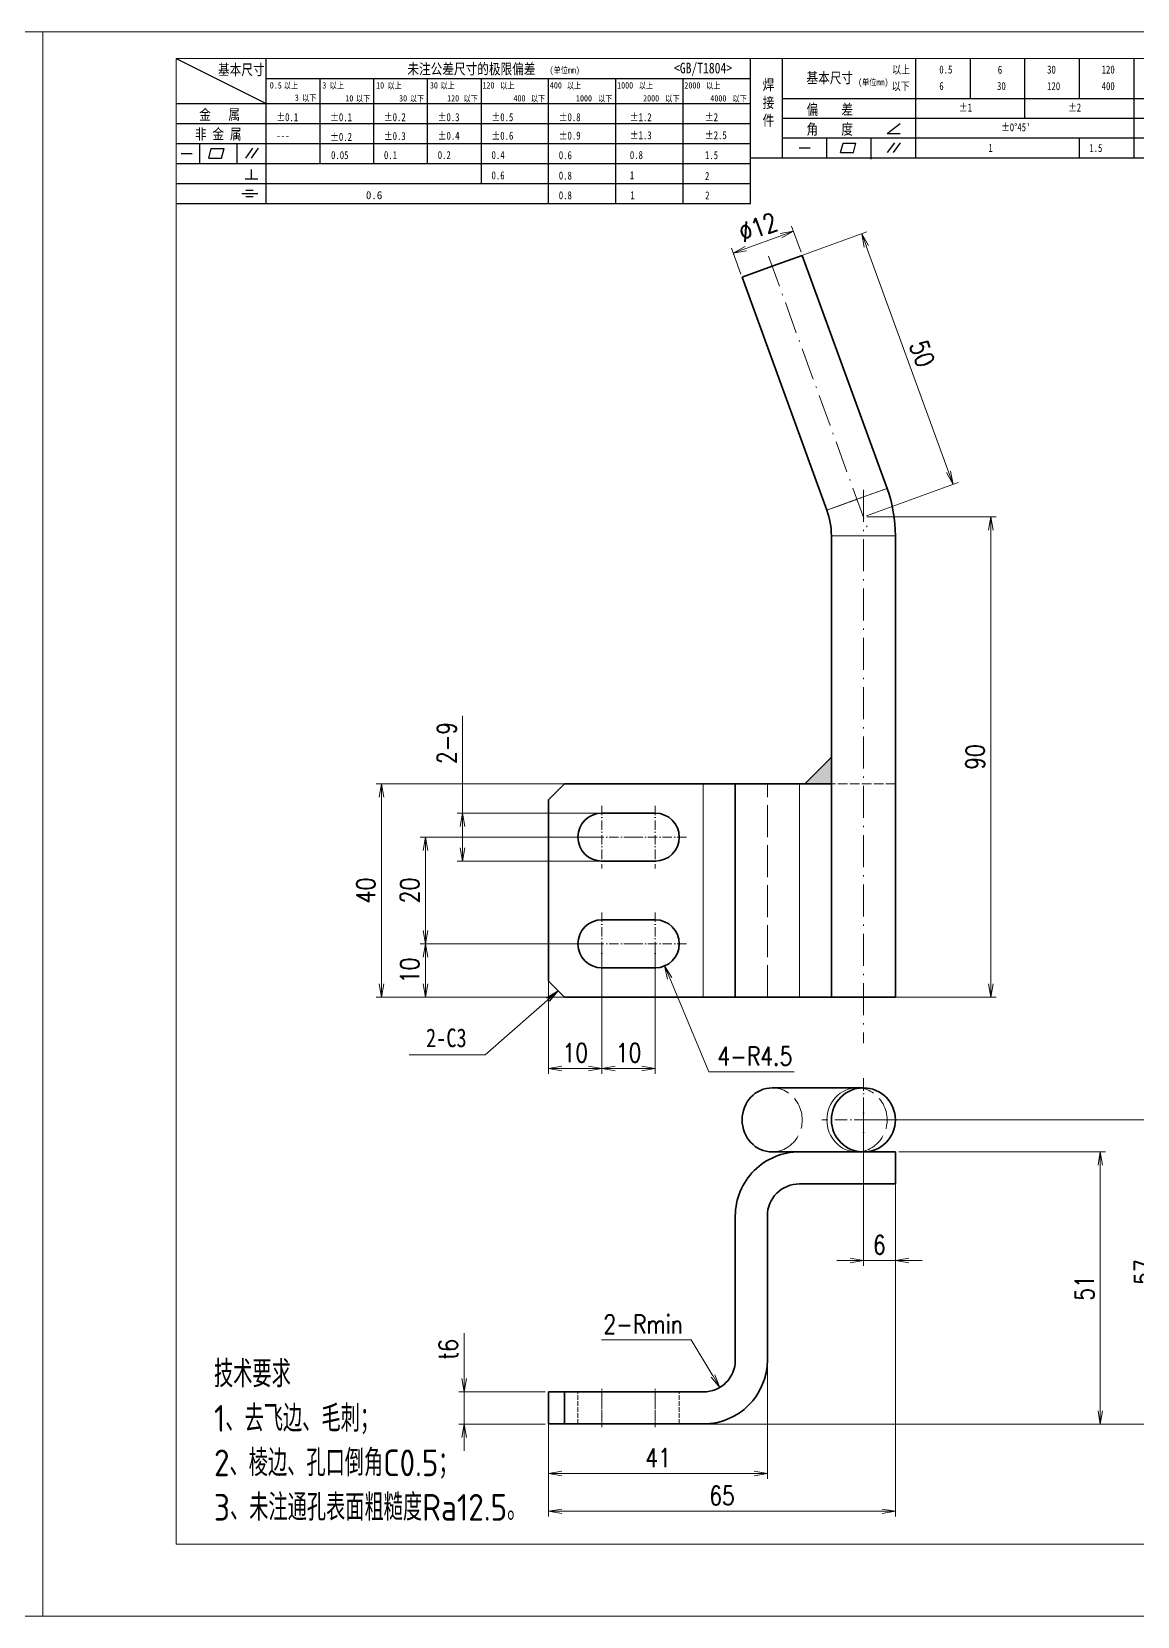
# Model space of a CAD drawing. Header units: millimetres. Extents: x -30157 to 38882, y -29543 to -7215.
# Drawn here: x -29319.2 to -29112, y -29542.5 to -29245.5 of the extents above; entities that cross this region are included whole.
import ezdxf
from ezdxf.enums import TextEntityAlignment as Align

# ---------------------------------------------------------------- set-up
doc = ezdxf.new("R2010")
doc.units = ezdxf.units.MM
doc.header["$LTSCALE"] = 0.5
doc.linetypes.add('DASHDOT', pattern=[18.5, 12, -3, 0.5, -3])
doc.linetypes.add('DASHED', pattern=[15, 12, -3])
for name, color, linetype, lineweight in [('图框', 7, 'Continuous', 18), ('标注线', 3, 'Continuous', 18), ('粗实线', 7, 'Continuous', 35)]:
    doc.layers.add(name, color=color, linetype=linetype, lineweight=lineweight)
doc.layers.add('图框文字', color=7, linetype='Continuous')
doc.layers.add('材质', color=7, linetype='Continuous')
doc.layers.add('打印-禁用', color=7, linetype='Continuous', lineweight=15, plot=False)
doc.styles.add('DIM', font='romans.shx', dxfattribs={"width": 0.8, "bigfont": 'bigfont.shx'})
doc.styles.add('国标', font='simfang.ttf', dxfattribs={"width": 0.8})
doc.styles.add('机械长仿宋', font='gbenor.shx', dxfattribs={"height": 1, "bigfont": 'gbcbig.shx'})
doc.dimstyles.new('DEH 1-1', dxfattribs={"dimtxt": 3.5, "dimasz": 2.5, "dimexe": 1, "dimexo": 0.625, "dimgap": 1.2, "dimtad": 1, "dimtoh": 1, "dimdsep": 46, "dimtxsty": 'DIM', "dimblk": 'OPEN', "dimcen": 0, "dimclrd": 8, "dimclre": 8, "dimclrt": 2, "dimazin": 2, "dimtfac": 0.5, "dimtmove": 0, "dimatfit": 3, "dimldrblk": 'OPEN', "dimfxl": 1, "dimtolj": 2, "dimlwd": 18, "dimlwe": 18, "dimarcsym": 0})
doc.dimstyles.new('DEH 1-1$0', dxfattribs={"dimtxt": 3.5, "dimasz": 2.5, "dimexe": 1, "dimexo": 0.625, "dimgap": 1.2, "dimtad": 1, "dimzin": 9, "dimdsep": 46, "dimtxsty": 'DIM', "dimblk": 'OPEN', "dimcen": 0, "dimclrd": 8, "dimclre": 8, "dimclrt": 2, "dimazin": 2, "dimtfac": 0.5, "dimtmove": 0, "dimatfit": 3, "dimldrblk": 'OPEN', "dimfxl": 1, "dimtolj": 2, "dimlwd": 18, "dimlwe": 18, "dimarcsym": 0})
doc.dimstyles.new('DEH 1-1$4', dxfattribs={"dimtxt": 3.5, "dimasz": 2.5, "dimexe": 1, "dimexo": 0.625, "dimgap": 1.2, "dimtad": 1, "dimtoh": 1, "dimdsep": 46, "dimtxsty": 'DIM', "dimblk": 'OPEN', "dimcen": 0, "dimclrd": 8, "dimclre": 8, "dimclrt": 2, "dimazin": 2, "dimtfac": 0.5, "dimtofl": 0, "dimtmove": 0, "dimatfit": 3, "dimldrblk": 'OPEN', "dimfxl": 1, "dimtolj": 2, "dimlwd": 18, "dimlwe": 18, "dimarcsym": 0})

# ---------------------------------------------------------------- blocks, each defined once
blk = doc.blocks.new('GZDEH零件A3图框V01版')
at = {"layer": '图框', "linetype": 'Continuous'}
for p, q in [((2882.49, -1554.46), (2882.49, -1832.96)), ((3272.49, -1554.46), (2882.49, -1554.46)), ((2882.49, -1832.96), (3272.49, -1832.96))]:
    blk.add_line(p, q, dxfattribs=at)
at = {"layer": '图框文字', "color": 9}
for p, q in [((2882.49, -1554.46), (2899.37, -1562.92)), ((2899.37, -1581.67), (2899.37, -1554.46)), ((2990.09, -1581.67), (2990.09, -1554.46)), ((2996.09, -1573.08), (2996.09, -1554.46)), ((3021.09, -1561.98), (3021.09, -1554.46)), ((3031.31, -1561.98), (3031.31, -1554.46)), ((3041.53, -1561.98), (3041.53, -1554.46)), ((3051.75, -1561.98), (3051.75, -1554.46)), ((3061.98, -1561.98), (3061.98, -1554.46)), ((2899.37, -1558.24), (2990.09, -1558.24)), ((2909.45, -1574.17), (2909.45, -1558.24)), ((2919.53, -1574.17), (2919.53, -1558.24)), ((2929.61, -1574.17), (2929.61, -1558.24)), ((2939.69, -1577.92), (2939.69, -1558.24)), ((2952.29, -1581.67), (2952.29, -1558.24)), ((2964.89, -1581.67), (2964.89, -1558.24)), ((2977.49, -1581.67), (2977.49, -1558.24)), ((2996.09, -1561.98), (3113.09, -1561.98)), ((3021.09, -1573.08), (3021.09, -1561.98)), ((3041.53, -1565.68), (3041.53, -1561.98)), ((3061.98, -1573.08), (3061.98, -1561.98)), ((2882.49, -1562.92), (2990.09, -1562.92)), ((2882.49, -1566.67), (2990.09, -1566.67)), ((2996.09, -1565.68), (3113.09, -1565.68)), ((3015.75, -1568.51), (3018.15, -1566.66)), ((2882.49, -1570.42), (2990.09, -1570.42)), ((2886.92, -1574.12), (2886.92, -1570.42)), ((2893.91, -1574.12), (2893.91, -1570.42)), ((2996.09, -1569.38), (3113.09, -1569.38)), ((3004.42, -1573.08), (3004.42, -1569.38)), ((3006.97, -1572.12), (3007.45, -1570.33)), ((3007.45, -1570.33), (3009.86, -1570.33)), ((3009.39, -1572.12), (3009.86, -1570.33)), ((3012.75, -1573.08), (3012.75, -1569.38)), ((3015.75, -1568.51), (3018.15, -1568.51)), ((3015.81, -1572.12), (3017.15, -1570.26)), ((3016.89, -1572.12), (3018.23, -1570.26)), ((3051.75, -1573.08), (3051.75, -1569.38)), ((2883.43, -1572.27), (2885.49, -1572.27)), ((2888.59, -1573.16), (2889.07, -1571.37)), ((2888.59, -1573.16), (2891, -1573.16)), ((2889.07, -1571.37), (2891.48, -1571.37)), ((2891, -1573.16), (2891.48, -1571.37)), ((2895.52, -1573.16), (2896.85, -1571.3)), ((2896.6, -1573.16), (2897.94, -1571.3)), ((2990.09, -1573.08), (3113.09, -1573.08)), ((2999.26, -1571.23), (3001.32, -1571.23)), ((3006.97, -1572.12), (3009.39, -1572.12)), ((3012.75, -1573.33), (3012.75, -1573.08)), ((2882.49, -1574.17), (2990.09, -1574.17)), ((2895.42, -1577.05), (2897.81, -1577.05)), ((2896.58, -1577.05), (2896.58, -1575.28)), ((2882.49, -1577.92), (2990.09, -1577.92)), ((2894.79, -1579.77), (2897.77, -1579.77)), ((2895.57, -1579.17), (2896.92, -1579.17)), ((2882.49, -1581.67), (2990.09, -1581.67)), ((2895.57, -1580.37), (2896.93, -1580.37))]:
    blk.add_line(p, q, dxfattribs=at)
at = {"layer": '打印-禁用', "linetype": 'Continuous'}
for p, q in [((2857.49, -1549.46), (2857.49, -1846.46)), ((3277.49, -1549.46), (2857.49, -1549.46)), ((3277.49, -1846.46), (3277.49, -1549.46)), ((2857.49, -1846.46), (3277.49, -1846.46))]:
    blk.add_line(p, q, dxfattribs=at)
at = {"layer": '图框文字', "color": 9, "style": '国标', "width": 0.8}
for s, height, p in [('基本尺寸', 2, (2890.33, -1557.58)), ('未注公差尺寸的极限偏差', 2, (2925.81, -1557.44)), ('<GB/T1804>', 2, (2975.78, -1557.27)), ('以上', 1.5, (3016.64, -1557.33)), ('0.5', 1.5, (3025.49, -1557.3)), ('6', 1.5, (3036.45, -1557.34)), ('30', 1.5, (3045.69, -1557.31)), ('120', 1.5, (3055.91, -1557.31)), ('30', 1.2, (2930.04, -1560.11)), ('基本尺寸', 2, (3000.6, -1559.1)), ('以下', 1.5, (3016.58, -1560.43)), ('6', 1.5, (3025.49, -1560.38)), ('30', 1.5, (3036.31, -1560.39)), ('120', 1.5, (3045.69, -1560.41)), ('400', 1.5, (3055.91, -1560.41)), ('金   属', 2, (2886.82, -1565.98)), ('±0.1', 1.5, (2901.27, -1566.23)), ('±0.1', 1.5, (2911.35, -1566.23)), ('±0.2', 1.5, (2921.43, -1566.23)), ('±0.3', 1.5, (2931.51, -1566.23)), ('±0.5', 1.5, (2941.59, -1566.23)), ('±0.8', 1.5, (2954.19, -1566.23)), ('±1.2', 1.5, (2967.51, -1566.23)), ('±2', 1.5, (2981.58, -1566.23)), ('偏    差', 2, (3000.6, -1565.04)), ('±1', 1.5, (3029.16, -1564.42)), ('±2', 1.5, (3049.61, -1564.42)), ('非 金 属', 2, (2886.02, -1569.65)), ('±0.3', 1.5, (2921.43, -1569.77)), ('±0.4', 1.5, (2931.51, -1569.71)), ('±0.6', 1.5, (2941.59, -1569.71)), ('±0.9', 1.5, (2954.19, -1569.68)), ('±1.3', 1.5, (2967.51, -1569.62)), ('±2.5', 1.5, (2981.58, -1569.61)), ('角    度', 2, (3000.6, -1568.74)), ("±0%%D45'", 1.5, (3037.06, -1568.12)), ('---', 1.5, (2901.27, -1569.65)), ('±0.2', 1.5, (2911.35, -1569.92)), ('1', 1.5, (3034.69, -1571.98)), ('1.5', 1.5, (3053.59, -1572.01)), ('0.1', 1.5, (2921.43, -1573.34)), ('0.2', 1.5, (2931.51, -1573.33)), ('0.4', 1.5, (2941.59, -1573.33)), ('0.6', 1.5, (2954.19, -1573.35)), ('0.8', 1.5, (2967.51, -1573.33)), ('1.5', 1.5, (2981.58, -1573.34)), ('0.6', 1.5, (2941.59, -1577.14)), ('0.8', 1.5, (2954.19, -1577.17)), ('1', 1.5, (2967.51, -1577.12)), ('2', 1.5, (2981.58, -1577.26)), ('0.8', 1.5, (2954.19, -1580.87)), ('1', 1.5, (2967.59, -1580.86)), ('2', 1.5, (2981.62, -1580.89))]:
    blk.add_text(s, height=height, dxfattribs=at).set_placement(p)
at = {"layer": '图框文字', "color": 9, "lineweight": 15, "style": '国标', "width": 0.8}
for s, p in [('(单位mm)', (2952.44, -1557.27)), ('0.5', (2900.03, -1560.11)), ('以上', (2902.64, -1560.16)), ('3', (2909.88, -1560.11)), ('以上', (2911.25, -1560.16)), ('10', (2919.96, -1560.11)), ('以上', (2922.09, -1560.16)), ('以上', (2932.02, -1560.16)), ('120', (2939.88, -1560.11)), ('以上', (2943.21, -1560.16)), ('400', (2952.52, -1560.11)), ('以上', (2955.68, -1560.16)), ('1000', (2965.12, -1560.11)), ('以上', (2969.16, -1560.16)), ('2000', (2977.72, -1560.11)), ('以上', (2981.8, -1560.16)), ('(单位mm)', (3010.27, -1559.51)), ('3', (2904.73, -1562.41)), ('以下', (2906.1, -1562.46)), ('10', (2914.19, -1562.54)), ('以下', (2916.18, -1562.59)), ('30', (2924.27, -1562.54)), ('以下', (2926.26, -1562.59)), ('120', (2933.26, -1562.54)), ('以下', (2936.34, -1562.59)), ('400', (2945.7, -1562.54)), ('以下', (2948.94, -1562.59)), ('1000', (2957.41, -1562.54)), ('以下', (2961.54, -1562.59)), ('2000', (2969.99, -1562.54)), ('以下', (2974.14, -1562.59)), ('4000', (2982.59, -1562.54)), ('以下', (2986.74, -1562.59))]:
    blk.add_text(s, height=1.2, dxfattribs=at).set_placement(p)
at = {"layer": '图框文字', "color": 9, "lineweight": 13, "style": '国标'}
blk.add_text('0.6', height=1.5, dxfattribs=at).set_placement((2918.05, -1580.85))
at = {"layer": '图框文字', "color": 9, "insert": (2992.39, -1558.41), "char_height": 2, "width": 3.1877, "attachment_point": 1, "style": '国标'}
blk.add_mtext('焊\\P接\\P件', dxfattribs=at)
at = {"layer": '图框文字', "color": 9, "insert": (2911.51, -1573.37), "char_height": 1.5, "attachment_point": 7, "style": '国标'}
blk.add_mtext_dynamic_manual_height_columns('0.05', width=5.1982, gutter_width=12.5, heights=[0], dxfattribs=at)
blk = doc.blocks.new('DEH A3')
at = {"layer": '图框'}
blk.add_blockref('GZDEH零件A3图框V01版', (-2857.49, 1846.46), dxfattribs=at)
blk = doc.blocks.new('_Open')
at = {"color": 0, "linetype": 'ByBlock', "lineweight": -2}
for p, q in [((-1, 0.17), (0, 0)), ((-1, -0.17), (0, 0)), ((0, 0), (-1, 0))]:
    blk.add_line(p, q, dxfattribs=at)
blk = doc.blocks.new('*D3217')
at = {"layer": 'Defpoints', "color": 0}
for p in [(-29253.6, -29386.48), (-29216.41, -29386.48), (-29216.41, -29426.48)]:
    blk.add_point(p, dxfattribs=at)
at = {"layer": '标注线', "color": 8, "lineweight": 18}
for p, q in [((-29217.03, -29386.48), (-29254.6, -29386.48)), ((-29253.6, -29423.98), (-29253.6, -29388.98)), ((-29217.03, -29426.48), (-29254.6, -29426.48))]:
    blk.add_line(p, q, dxfattribs=at)
at = {"layer": '标注线', "color": 8, "lineweight": 18, "xscale": 2.5, "yscale": 2.5, "zscale": 2.5}
for p, rotation in [((-29253.6, -29386.48), 90), ((-29253.6, -29426.48), 270)]:
    blk.add_blockref('_Open', p, dxfattribs=dict(at, rotation=rotation))
at = {"layer": '标注线', "color": 2, "insert": (-29256.55, -29406.48), "char_height": 3.5, "attachment_point": 5, "rotation": 90, "style": 'DIM'}
blk.add_mtext('\\A2;40', dxfattribs=at)
blk = doc.blocks.new('*D3218')
at = {"layer": 'Defpoints', "color": 0}
for p in [(-29212.31, -29416.48), (-29245.37, -29426.48), (-29214.96, -29426.48)]:
    blk.add_point(p, dxfattribs=at)
at = {"layer": '标注线', "color": 8, "lineweight": 18}
for p, q in [((-29212.94, -29416.48), (-29246.37, -29416.48)), ((-29245.37, -29418.98), (-29245.37, -29423.98)), ((-29215.59, -29426.48), (-29246.37, -29426.48))]:
    blk.add_line(p, q, dxfattribs=at)
at = {"layer": '标注线', "color": 8, "lineweight": 18, "xscale": 2.5, "yscale": 2.5, "zscale": 2.5}
for p, rotation in [((-29245.37, -29416.48), 90), ((-29245.37, -29426.48), 270)]:
    blk.add_blockref('_Open', p, dxfattribs=dict(at, rotation=rotation))
at = {"layer": '标注线', "color": 2, "insert": (-29248.32, -29421.48), "char_height": 3.5, "attachment_point": 5, "rotation": 90, "style": 'DIM'}
blk.add_mtext('\\A2;10', dxfattribs=at)
blk = doc.blocks.new('*D3219')
at = {"layer": 'Defpoints', "color": 0}
for p in [(-29245.37, -29396.48), (-29212.31, -29396.48), (-29212.31, -29416.48)]:
    blk.add_point(p, dxfattribs=at)
at = {"layer": '标注线', "color": 8, "lineweight": 18}
for p, q in [((-29212.94, -29396.48), (-29246.37, -29396.48)), ((-29245.37, -29413.98), (-29245.37, -29398.98)), ((-29212.94, -29416.48), (-29246.37, -29416.48))]:
    blk.add_line(p, q, dxfattribs=at)
at = {"layer": '标注线', "color": 8, "lineweight": 18, "xscale": 2.5, "yscale": 2.5, "zscale": 2.5}
for p, rotation in [((-29245.37, -29396.48), 90), ((-29245.37, -29416.48), 270)]:
    blk.add_blockref('_Open', p, dxfattribs=dict(at, rotation=rotation))
at = {"layer": '标注线', "color": 2, "insert": (-29248.32, -29406.48), "char_height": 3.5, "attachment_point": 5, "rotation": 90, "style": 'DIM'}
blk.add_mtext('\\A2;20', dxfattribs=at)
blk = doc.blocks.new('*D3220')
at = {"layer": 'Defpoints', "color": 0}
for p in [(-29238.45, -29391.98), (-29207.31, -29391.98), (-29207.31, -29400.98)]:
    blk.add_point(p, dxfattribs=at)
at = {"layer": '标注线', "color": 8, "lineweight": 18}
for p, q in [((-29238.45, -29391.98), (-29238.45, -29373.72)), ((-29207.94, -29391.98), (-29239.45, -29391.98)), ((-29238.45, -29398.48), (-29238.45, -29394.48)), ((-29207.94, -29400.98), (-29239.45, -29400.98))]:
    blk.add_line(p, q, dxfattribs=at)
at = {"layer": '标注线', "color": 8, "lineweight": 18, "xscale": 2.5, "yscale": 2.5, "zscale": 2.5}
for p, rotation in [((-29238.45, -29391.98), 90), ((-29238.45, -29400.98), 270)]:
    blk.add_blockref('_Open', p, dxfattribs=dict(at, rotation=rotation))
at = {"layer": '标注线', "color": 2, "insert": (-29241.4, -29378.85), "char_height": 3.5, "attachment_point": 5, "rotation": 90, "style": 'DIM'}
blk.add_mtext('\\A2;{\\Fromans,bigfont|c134;2-}9', dxfattribs=at)
blk = doc.blocks.new('*D3221')
at = {"layer": 'Defpoints', "color": 0}
for p in [(-29212.31, -29416.48), (-29222.31, -29420.14), (-29222.31, -29439.85)]:
    blk.add_point(p, dxfattribs=at)
at = {"layer": '标注线', "color": 8, "lineweight": 18}
for p, q in [((-29212.31, -29417.11), (-29212.31, -29440.85)), ((-29222.31, -29420.76), (-29222.31, -29440.85)), ((-29214.81, -29439.85), (-29219.81, -29439.85))]:
    blk.add_line(p, q, dxfattribs=at)
at = {"layer": '标注线', "color": 8, "lineweight": 18, "xscale": 2.5, "yscale": 2.5, "zscale": 2.5, "rotation": 180}
blk.add_blockref('_Open', (-29222.31, -29439.85), dxfattribs=at)
at = {"layer": '标注线', "color": 8, "lineweight": 18, "xscale": 2.5, "yscale": 2.5, "zscale": 2.5}
blk.add_blockref('_Open', (-29212.31, -29439.85), dxfattribs=at)
at = {"layer": '标注线', "color": 2, "insert": (-29217.31, -29436.9), "char_height": 3.5, "attachment_point": 5, "style": 'DIM'}
blk.add_mtext('\\A2;10', dxfattribs=at)
blk = doc.blocks.new('*D3222')
at = {"layer": 'Defpoints', "color": 0}
for p in [(-29212.31, -29416.48), (-29202.31, -29416.48), (-29202.31, -29439.85)]:
    blk.add_point(p, dxfattribs=at)
at = {"layer": '标注线', "color": 8, "lineweight": 18}
for p, q in [((-29212.31, -29417.11), (-29212.31, -29440.85)), ((-29202.31, -29417.11), (-29202.31, -29440.85)), ((-29209.81, -29439.85), (-29204.81, -29439.85))]:
    blk.add_line(p, q, dxfattribs=at)
at = {"layer": '标注线', "color": 8, "lineweight": 18, "xscale": 2.5, "yscale": 2.5, "zscale": 2.5, "rotation": 180}
blk.add_blockref('_Open', (-29212.31, -29439.85), dxfattribs=at)
at = {"layer": '标注线', "color": 8, "lineweight": 18, "xscale": 2.5, "yscale": 2.5, "zscale": 2.5}
blk.add_blockref('_Open', (-29202.31, -29439.85), dxfattribs=at)
at = {"layer": '标注线', "color": 2, "insert": (-29207.31, -29436.9), "char_height": 3.5, "attachment_point": 5, "style": 'DIM'}
blk.add_mtext('\\A2;10', dxfattribs=at)
blk = doc.blocks.new('*D3223')
at = {"layer": 'Defpoints', "color": 0}
for p in [(-29202.31, -29416.48), (-29200.57, -29420.63)]:
    blk.add_point(p, dxfattribs=at)
at = {"layer": '标注线', "color": 8, "lineweight": 18}
for p, q in [((-29192.26, -29440.46), (-29199.61, -29422.94)), ((-29176.26, -29440.46), (-29192.26, -29440.46))]:
    blk.add_line(p, q, dxfattribs=at)
at = {"layer": '标注线', "color": 8, "lineweight": 18, "xscale": 2.5, "yscale": 2.5, "zscale": 2.5, "rotation": 112.7439040141956}
blk.add_blockref('_Open', (-29200.57, -29420.63), dxfattribs=at)
at = {"layer": '标注线', "color": 2, "insert": (-29183.66, -29437.51), "char_height": 3.5, "attachment_point": 5, "style": 'DIM'}
blk.add_mtext('\\A2;{\\Fromans,bigfont|c134;4-}R4.5', dxfattribs=at)
blk = doc.blocks.new('WELDING_5')
at = {"layer": '粗实线'}
blk.add_hatch(color=256, dxfattribs=at).paths.add_polyline_path([(0, 5), (0, 0), (5, 0)])
for q in [(0, 5), (5, 0)]:
    blk.add_line((0, 0), q, dxfattribs=at)
blk.add_lwpolyline([(0, 5), (5, 0)], dxfattribs=at)
blk = doc.blocks.new('*D3224')
at = {"layer": 'Defpoints', "color": 0}
for p in [(-29163.31, -29336.48), (-29160.31, -29426.48), (-29139.43, -29426.48)]:
    blk.add_point(p, dxfattribs=at)
at = {"layer": '标注线', "color": 8, "lineweight": 18}
for p, q in [((-29162.69, -29336.48), (-29138.43, -29336.48)), ((-29139.43, -29338.98), (-29139.43, -29423.98)), ((-29159.69, -29426.48), (-29138.43, -29426.48))]:
    blk.add_line(p, q, dxfattribs=at)
at = {"layer": '标注线', "color": 8, "lineweight": 18, "xscale": 2.5, "yscale": 2.5, "zscale": 2.5}
for p, rotation in [((-29139.43, -29336.48), 90), ((-29139.43, -29426.48), 270)]:
    blk.add_blockref('_Open', p, dxfattribs=dict(at, rotation=rotation))
at = {"layer": '标注线', "color": 2, "insert": (-29142.38, -29381.48), "char_height": 3.5, "attachment_point": 5, "rotation": 90, "style": 'DIM'}
blk.add_mtext('\\A2;90', dxfattribs=at)
blk = doc.blocks.new('*D3225')
at = {"layer": 'Defpoints', "color": 0}
for p in [(-29180.41, -29289.5), (-29146.52, -29330.37), (-29163.31, -29336.48)]:
    blk.add_point(p, dxfattribs=at)
at = {"layer": '标注线', "color": 8, "lineweight": 18}
for p, q in [((-29179.83, -29289.29), (-29162.68, -29283.04)), ((-29162.77, -29285.74), (-29147.37, -29328.02)), ((-29162.73, -29336.27), (-29145.58, -29330.03))]:
    blk.add_line(p, q, dxfattribs=at)
at = {"layer": '标注线', "color": 8, "lineweight": 18, "xscale": 2.5, "yscale": 2.5, "zscale": 2.5}
for p, rotation in [((-29163.62, -29283.39), 110.0000150079835), ((-29146.52, -29330.37), 290.0000150079835)]:
    blk.add_blockref('_Open', p, dxfattribs=dict(at, rotation=rotation))
at = {"layer": '标注线', "color": 2, "insert": (-29152.3, -29305.87), "char_height": 3.5, "attachment_point": 5, "rotation": 290, "style": 'DIM'}
blk.add_mtext('\\A2;50', dxfattribs=at)
blk = doc.blocks.new('*D3226')
at = {"layer": 'Defpoints', "color": 0}
for p in [(-29176.42, -29282.92), (-29174.78, -29287.45), (-29186.05, -29291.55)]:
    blk.add_point(p, dxfattribs=at)
at = {"layer": '标注线', "color": 8, "lineweight": 18}
for p, q in [((-29185.35, -29286.17), (-29178.77, -29283.78)), ((-29174.99, -29286.86), (-29176.76, -29281.98)), ((-29186.27, -29290.96), (-29188.04, -29286.09))]:
    blk.add_line(p, q, dxfattribs=at)
at = {"layer": '标注线', "color": 8, "lineweight": 18, "xscale": 2.5, "yscale": 2.5, "zscale": 2.5}
for p, rotation in [((-29176.42, -29282.92), 20.00013671017041), ((-29187.7, -29287.03), 200.0001367101704)]:
    blk.add_blockref('_Open', p, dxfattribs=dict(at, rotation=rotation))
at = {"layer": '标注线', "color": 2, "insert": (-29183.07, -29282.2), "char_height": 3.5, "attachment_point": 5, "rotation": 20.0001, "style": 'DIM'}
blk.add_mtext('\\A2;%%c12', dxfattribs=at)
blk = doc.blocks.new('*D3227')
at = {"layer": 'Defpoints', "color": 0}
for p in [(-29238.14, -29500.48), (-29222.31, -29500.48), (-29222.31, -29506.48)]:
    blk.add_point(p, dxfattribs=at)
at = {"layer": '标注线', "color": 8, "lineweight": 18}
for p, q in [((-29238.14, -29497.98), (-29238.14, -29489.48)), ((-29222.94, -29500.48), (-29239.14, -29500.48)), ((-29238.14, -29506.48), (-29238.14, -29500.48)), ((-29222.94, -29506.48), (-29239.14, -29506.48)), ((-29238.14, -29508.98), (-29238.14, -29511.48))]:
    blk.add_line(p, q, dxfattribs=at)
at = {"layer": '标注线', "color": 8, "lineweight": 18, "xscale": 2.5, "yscale": 2.5, "zscale": 2.5}
for p, rotation in [((-29238.14, -29500.48), 270), ((-29238.14, -29506.48), 90)]:
    blk.add_blockref('_Open', p, dxfattribs=dict(at, rotation=rotation))
at = {"layer": '标注线', "color": 2, "insert": (-29241.09, -29492.48), "char_height": 3.5, "attachment_point": 5, "rotation": 90, "style": 'DIM'}
blk.add_mtext('\\A2;{\\Fromans,bigfont|c134;t}6', dxfattribs=at)
blk = doc.blocks.new('*D3228')
at = {"layer": 'Defpoints', "color": 0}
for p in [(-29181.31, -29486.57), (-29222.31, -29506.48), (-29181.31, -29515.76)]:
    blk.add_point(p, dxfattribs=at)
at = {"layer": '标注线', "color": 8, "lineweight": 18}
for p, q in [((-29181.31, -29487.2), (-29181.31, -29516.76)), ((-29222.31, -29507.1), (-29222.31, -29516.76)), ((-29219.81, -29515.76), (-29183.81, -29515.76))]:
    blk.add_line(p, q, dxfattribs=at)
at = {"layer": '标注线', "color": 8, "lineweight": 18, "xscale": 2.5, "yscale": 2.5, "zscale": 2.5, "rotation": 180}
blk.add_blockref('_Open', (-29222.31, -29515.76), dxfattribs=at)
at = {"layer": '标注线', "color": 8, "lineweight": 18, "xscale": 2.5, "yscale": 2.5, "zscale": 2.5}
blk.add_blockref('_Open', (-29181.31, -29515.76), dxfattribs=at)
at = {"layer": '标注线', "color": 2, "insert": (-29201.81, -29512.81), "char_height": 3.5, "attachment_point": 5, "style": 'DIM'}
blk.add_mtext('\\A2;41', dxfattribs=at)
blk = doc.blocks.new('*D3229')
at = {"layer": 'Defpoints', "color": 0}
for p in [(-29157.31, -29461.48), (-29222.31, -29503.48), (-29157.31, -29522.84)]:
    blk.add_point(p, dxfattribs=at)
at = {"layer": '标注线', "color": 8, "lineweight": 18}
for p, q in [((-29157.31, -29462.1), (-29157.31, -29523.84)), ((-29222.31, -29504.1), (-29222.31, -29523.84)), ((-29219.81, -29522.84), (-29159.81, -29522.84))]:
    blk.add_line(p, q, dxfattribs=at)
at = {"layer": '标注线', "color": 8, "lineweight": 18, "xscale": 2.5, "yscale": 2.5, "zscale": 2.5, "rotation": 180}
blk.add_blockref('_Open', (-29222.31, -29522.84), dxfattribs=at)
at = {"layer": '标注线', "color": 8, "lineweight": 18, "xscale": 2.5, "yscale": 2.5, "zscale": 2.5}
blk.add_blockref('_Open', (-29157.31, -29522.84), dxfattribs=at)
at = {"layer": '标注线', "color": 2, "insert": (-29189.81, -29519.89), "char_height": 3.5, "attachment_point": 5, "style": 'DIM'}
blk.add_mtext('\\A2;65', dxfattribs=at)
blk = doc.blocks.new('*D3230')
at = {"layer": 'Defpoints', "color": 0}
for p in [(-29157.31, -29455.48), (-29118.92, -29455.48), (-29212.31, -29506.48)]:
    blk.add_point(p, dxfattribs=at)
at = {"layer": '标注线', "color": 8, "lineweight": 18}
for p, q in [((-29156.69, -29455.48), (-29117.92, -29455.48)), ((-29118.92, -29503.98), (-29118.92, -29457.98)), ((-29211.69, -29506.48), (-29117.92, -29506.48))]:
    blk.add_line(p, q, dxfattribs=at)
at = {"layer": '标注线', "color": 8, "lineweight": 18, "xscale": 2.5, "yscale": 2.5, "zscale": 2.5}
for p, rotation in [((-29118.92, -29455.48), 90), ((-29118.92, -29506.48), 270)]:
    blk.add_blockref('_Open', p, dxfattribs=dict(at, rotation=rotation))
at = {"layer": '标注线', "color": 2, "insert": (-29121.87, -29480.98), "char_height": 3.5, "attachment_point": 5, "rotation": 90, "style": 'DIM'}
blk.add_mtext('\\A2;51', dxfattribs=at)
blk = doc.blocks.new('*D3231')
at = {"layer": 'Defpoints', "color": 0}
for p in [(-29193.31, -29494.48), (-29190.2, -29499.61)]:
    blk.add_point(p, dxfattribs=at)
at = {"layer": '标注线', "color": 8, "lineweight": 18}
for p, q in [((-29212.39, -29490.73), (-29195.59, -29490.73)), ((-29195.59, -29490.73), (-29191.5, -29497.47))]:
    blk.add_line(p, q, dxfattribs=at)
at = {"layer": '标注线', "color": 8, "lineweight": 18, "xscale": 2.5, "yscale": 2.5, "zscale": 2.5, "rotation": 301.2402721879931}
blk.add_blockref('_Open', (-29190.2, -29499.61), dxfattribs=at)
at = {"layer": '标注线', "color": 2, "insert": (-29204.59, -29487.78), "char_height": 3.5, "attachment_point": 5, "style": 'DIM'}
blk.add_mtext('\\A2;{\\Fromans,bigfont|c134;2-Rmin}', dxfattribs=at)
blk = doc.blocks.new('*D3232')
at = {"layer": 'Defpoints', "color": 0}
for p in [(-29163.31, -29449.48), (-29206.31, -29506.48), (-29107.83, -29506.48)]:
    blk.add_point(p, dxfattribs=at)
at = {"layer": '标注线', "color": 8, "lineweight": 18}
for p, q in [((-29162.69, -29449.48), (-29106.83, -29449.48)), ((-29107.83, -29451.98), (-29107.83, -29503.98)), ((-29205.69, -29506.48), (-29106.83, -29506.48))]:
    blk.add_line(p, q, dxfattribs=at)
at = {"layer": '标注线', "color": 8, "lineweight": 18, "xscale": 2.5, "yscale": 2.5, "zscale": 2.5}
for p, rotation in [((-29107.83, -29449.48), 90), ((-29107.83, -29506.48), 270)]:
    blk.add_blockref('_Open', p, dxfattribs=dict(at, rotation=rotation))
at = {"layer": '标注线', "color": 2, "insert": (-29110.78, -29477.98), "char_height": 3.5, "attachment_point": 5, "rotation": 90, "style": 'DIM'}
blk.add_mtext('\\A2;57', dxfattribs=at)
blk = doc.blocks.new('*D3233')
at = {"layer": 'Defpoints', "color": 0}
for p in [(-29163.31, -29445.64), (-29157.31, -29458.48), (-29157.31, -29475.85)]:
    blk.add_point(p, dxfattribs=at)
at = {"layer": '标注线', "color": 8, "lineweight": 18}
for p, q in [((-29163.31, -29446.26), (-29163.31, -29476.85)), ((-29157.31, -29459.1), (-29157.31, -29476.85)), ((-29165.81, -29475.85), (-29168.31, -29475.85)), ((-29163.31, -29475.85), (-29157.31, -29475.85)), ((-29154.81, -29475.85), (-29152.31, -29475.85))]:
    blk.add_line(p, q, dxfattribs=at)
at = {"layer": '标注线', "color": 8, "lineweight": 18, "xscale": 2.5, "yscale": 2.5, "zscale": 2.5}
blk.add_blockref('_Open', (-29163.31, -29475.85), dxfattribs=at)
at = {"layer": '标注线', "color": 8, "lineweight": 18, "xscale": 2.5, "yscale": 2.5, "zscale": 2.5, "rotation": 180}
blk.add_blockref('_Open', (-29157.31, -29475.85), dxfattribs=at)
at = {"layer": '标注线', "color": 2, "insert": (-29160.31, -29472.9), "char_height": 3.5, "attachment_point": 5, "style": 'DIM'}
blk.add_mtext('\\A2;6', dxfattribs=at)

msp = doc.modelspace()

# ---------------------------------------------------------------- linework, layer by layer
at = {"color": 7, "lineweight": 35, "ltscale": 0.150001}
msp.add_line((-29186.052, -29291.551), (-29180.414, -29289.499), dxfattribs=at)
at = {"color": 2, "linetype": 'DASHDOT', "lineweight": 13}
for p, q in [((-29181.103, -29287.605), (-29162.138, -29339.711)), ((-29163.313, -29331.363), (-29163.313, -29435.131))]:
    msp.add_line(p, q, dxfattribs=at)
at = {"color": 7, "lineweight": 35, "ltscale": 0.149998}
msp.add_line((-29180.414, -29289.499), (-29174.776, -29287.447), dxfattribs=at)
at = {"color": 7, "lineweight": 35}
for p, q in [((-29174.776, -29287.447), (-29158.881, -29331.118)), ((-29186.052, -29291.551), (-29170.157, -29335.222)), ((-29169.313, -29340.01), (-29169.313, -29426.484)), ((-29157.313, -29340.01), (-29157.313, -29426.484)), ((-29193.313, -29386.484), (-29219.313, -29386.484)), ((-29187.313, -29426.484), (-29187.313, -29386.484)), ((-29157.313, -29426.484), (-29157.313, -29386.484)), ((-29222.313, -29423.484), (-29222.313, -29389.484)), ((-29193.313, -29426.484), (-29219.313, -29426.484)), ((-29187.313, -29467.478), (-29187.313, -29494.478)), ((-29181.313, -29467.478), (-29181.313, -29494.478)), ((-29193.313, -29500.478), (-29219.313, -29500.478)), ((-29193.313, -29506.478), (-29219.313, -29506.478))]:
    msp.add_line(p, q, dxfattribs=at)
at = {"color": 1, "linetype": 'DASHED', "lineweight": 13, "ltscale": 0.15}
for p, q in [((-29164.519, -29333.17), (-29158.881, -29331.118)), ((-29169.313, -29340.01), (-29163.313, -29340.01)), ((-29163.313, -29340.01), (-29157.313, -29340.01)), ((-29219.313, -29500.478), (-29219.313, -29506.478)), ((-29216.813, -29506.478), (-29216.813, -29500.478)), ((-29216.813, -29506.478), (-29216.813, -29500.478)), ((-29212.313, -29500.478), (-29212.313, -29506.478)), ((-29212.313, -29500.478), (-29212.313, -29506.478)), ((-29212.313, -29500.478), (-29212.313, -29506.478)), ((-29212.313, -29500.478), (-29212.313, -29506.478)), ((-29202.313, -29500.478), (-29202.313, -29506.478)), ((-29202.313, -29500.478), (-29202.313, -29506.478)), ((-29202.313, -29500.478), (-29202.313, -29506.478)), ((-29202.313, -29500.478), (-29202.313, -29506.478)), ((-29197.813, -29506.478), (-29197.813, -29500.478)), ((-29197.813, -29506.478), (-29197.813, -29500.478))]:
    msp.add_line(p, q, dxfattribs=at)
at = {"color": 7, "lineweight": 13, "ltscale": 0.15}
for p, q in [((-29164.519, -29333.17), (-29158.881, -29331.118)), ((-29169.313, -29340.01), (-29163.313, -29340.01)), ((-29163.313, -29340.01), (-29157.313, -29340.01))]:
    msp.add_line(p, q, dxfattribs=at)
at = {"color": 7, "lineweight": 13, "ltscale": 0.150001}
msp.add_line((-29170.157, -29335.222), (-29164.519, -29333.17), dxfattribs=at)
at = {"color": 1, "linetype": 'DASHED', "lineweight": 13, "ltscale": 0.150001}
msp.add_line((-29170.157, -29335.222), (-29164.519, -29333.17), dxfattribs=at)
at = {"color": 7, "lineweight": 35, "ltscale": 0.106066}
for p, q in [((-29222.313, -29389.484), (-29219.313, -29386.484)), ((-29222.313, -29423.484), (-29219.313, -29426.484))]:
    msp.add_line(p, q, dxfattribs=at)
at = {"color": 1, "linetype": 'DASHED', "lineweight": 13}
for p, q in [((-29193.313, -29426.484), (-29193.313, -29386.484)), ((-29181.313, -29426.484), (-29181.313, -29386.484)), ((-29175.313, -29426.484), (-29175.313, -29386.484))]:
    msp.add_line(p, q, dxfattribs=at)
at = {"color": 7, "lineweight": 35, "ltscale": 0.15}
for p, q in [((-29193.313, -29386.484), (-29187.313, -29386.484)), ((-29169.313, -29386.484), (-29175.313, -29386.484)), ((-29193.313, -29426.484), (-29187.313, -29426.484)), ((-29169.313, -29426.484), (-29175.313, -29426.484)), ((-29169.313, -29426.484), (-29163.313, -29426.484)), ((-29163.313, -29426.484), (-29157.313, -29426.484)), ((-29157.313, -29455.478), (-29157.313, -29461.478)), ((-29222.313, -29500.478), (-29222.313, -29506.478)), ((-29219.313, -29500.478), (-29219.313, -29506.478))]:
    msp.add_line(p, q, dxfattribs=at)
at = {"color": 7, "lineweight": 13}
for p, q in [((-29193.313, -29426.484), (-29193.313, -29386.484)), ((-29175.313, -29426.484), (-29175.313, -29386.484))]:
    msp.add_line(p, q, dxfattribs=at)
at = {"color": 7, "lineweight": 35, "ltscale": 0.3}
for p, q in [((-29175.313, -29386.484), (-29187.313, -29386.484)), ((-29175.313, -29426.484), (-29187.313, -29426.484))]:
    msp.add_line(p, q, dxfattribs=at)
at = {"color": 1, "linetype": 'DASHED', "lineweight": 13, "ltscale": 0.3}
for p, q in [((-29157.313, -29386.484), (-29169.313, -29386.484)), ((-29157.313, -29426.484), (-29169.313, -29426.484))]:
    msp.add_line(p, q, dxfattribs=at)
at = {"color": 2, "linetype": 'DASHDOT', "lineweight": 13, "ltscale": 0.2925}
for p, q in [((-29212.313, -29390.634), (-29212.313, -29402.334)), ((-29202.313, -29390.634), (-29202.313, -29402.334)), ((-29212.313, -29410.634), (-29212.313, -29422.334)), ((-29202.313, -29410.634), (-29202.313, -29422.334))]:
    msp.add_line(p, q, dxfattribs=at)
at = {"color": 7, "lineweight": 35, "ltscale": 0.25}
for p, q in [((-29212.313, -29391.984), (-29202.313, -29391.984)), ((-29202.313, -29400.984), (-29212.313, -29400.984)), ((-29212.313, -29411.984), (-29202.313, -29411.984)), ((-29202.313, -29420.984), (-29212.313, -29420.984))]:
    msp.add_line(p, q, dxfattribs=at)
at = {"color": 2, "linetype": 'DASHDOT', "lineweight": 13, "ltscale": 0.292499}
for p, q in [((-29206.463, -29396.484), (-29218.163, -29396.484)), ((-29196.463, -29396.484), (-29208.163, -29396.484)), ((-29206.463, -29416.484), (-29218.163, -29416.484)), ((-29196.463, -29416.484), (-29208.163, -29416.484))]:
    msp.add_line(p, q, dxfattribs=at)
at = {"color": 7, "lineweight": 35, "ltscale": 0.397369}
for p, q in [((-29164.519, -29443.478), (-29180.414, -29443.478)), ((-29164.519, -29455.478), (-29180.414, -29455.478))]:
    msp.add_line(p, q, dxfattribs=at)
at = {"color": 7, "lineweight": 35, "ltscale": 0.030154}
msp.add_line((-29164.519, -29443.478), (-29163.313, -29443.478), dxfattribs=at)
at = {"color": 2, "linetype": 'DASHDOT', "lineweight": 13, "ltscale": 0.39}
msp.add_line((-29163.313, -29441.678), (-29163.313, -29457.278), dxfattribs=at)
at = {"color": 2, "linetype": 'DASHDOT', "lineweight": 13, "ltscale": 0.390002}
msp.add_line((-29155.513, -29449.478), (-29171.113, -29449.478), dxfattribs=at)
at = {"color": 7, "lineweight": 35, "ltscale": 0.45}
for p, q in [((-29157.313, -29455.478), (-29175.313, -29455.478)), ((-29157.313, -29461.478), (-29175.313, -29461.478))]:
    msp.add_line(p, q, dxfattribs=at)
at = {"color": 7, "lineweight": 35, "ltscale": 0.030096}
msp.add_line((-29164.519, -29455.478), (-29163.315, -29455.478), dxfattribs=at)
at = {"color": 1, "linetype": 'DASHED', "lineweight": 13, "ltscale": 5.79834e-05}
msp.add_line((-29163.315, -29455.478), (-29163.313, -29455.478), dxfattribs=at)
at = {"color": 7, "lineweight": 35, "ltscale": 0.075}
for p, q in [((-29222.313, -29500.478), (-29219.313, -29500.478)), ((-29222.313, -29506.478), (-29219.313, -29506.478))]:
    msp.add_line(p, q, dxfattribs=at)
at = {"color": 2, "linetype": 'DASHDOT', "lineweight": 13, "ltscale": 0.18}
for p, q in [((-29212.313, -29507.078), (-29212.313, -29499.878)), ((-29202.313, -29507.078), (-29202.313, -29499.878))]:
    msp.add_line(p, q, dxfattribs=at)
at = {"color": 7, "lineweight": 35}
msp.add_circle((-29163.313, -29449.478), 6, dxfattribs=at)
for centre, radius, start, end in [((-29183.313, -29340.01), 26, 0, 20), ((-29183.313, -29340.01), 14, 0, 20), ((-29212.313, -29396.484), 4.5, 90, 270), ((-29202.313, -29396.484), 4.5, 270, 90), ((-29212.313, -29416.484), 4.5, 90, 270), ((-29202.313, -29416.484), 4.5, 270, 90), ((-29175.313, -29467.478), 12, 90, 180.00001), ((-29175.313, -29467.478), 6, 90, 180.00001), ((-29193.313, -29494.478), 12, 270, 0), ((-29193.313, -29494.478), 6, 270, 0)]:
    msp.add_arc(centre, radius, start, end, dxfattribs=at)
msp.add_ellipse((-29180.414, -29449.478), major_axis=(0, -6), ratio=0.9396926, start_param=3.1415927, end_param=6.2831853, dxfattribs=at)
at = {"color": 1, "linetype": 'DASHED', "lineweight": 13}
for centre in [(-29180.414, -29449.478), (-29164.519, -29449.478)]:
    msp.add_ellipse(centre, major_axis=(0, -6), ratio=0.9396926, start_param=0, end_param=3.1415927, dxfattribs=at)
at = {"color": 7, "lineweight": 13}
msp.add_ellipse((-29164.519, -29449.478), major_axis=(0, -6), ratio=0.9396926, start_param=3.1415927, end_param=6.2831853, dxfattribs=at)

# ---------------------------------------------------------------- block references
at = {"layer": '图框'}
for p in [(-29737.091, -29542.523), (-29317.091, -29542.523)]:
    msp.add_blockref('DEH A3', p, dxfattribs=at)
at = {"layer": '标注线', "rotation": 90}
msp.add_blockref('WELDING_5', (-29169.313, -29386.484), dxfattribs=at)

# ---------------------------------------------------------------- texts
at = {"layer": '材质', "color": 3, "style": '国标', "width": 0.8}
msp.add_text('2-C3', height=3.5, dxfattribs=at).set_placement((-29241.465, -29435.85), align=Align.CENTER)
at = {"layer": '标注线', "color": 2, "insert": (-29285, -29524.597), "char_height": 5, "width": 114.82461, "attachment_point": 7, "style": '机械长仿宋'}
msp.add_mtext('\\A2;技术要求\\P1、去飞边、毛刺；\\P2、棱边、孔口倒角C0.5；\\P3、未注通孔表面粗糙度Ra12.5。', dxfattribs=at)

# ---------------------------------------------------------------- dimensions: what is measured, and where the dimension line sits
at = {"layer": '标注线'}
dim = msp.add_aligned_dim(p1=(-29186.052, -29291.551), p2=(-29174.776, -29287.447), distance=4.812, dimstyle='DEH 1-1$0', override={"dimpost": '%%c<>'}, dxfattribs=at)
dim.commit()
dim.dimension.update_dxf_attribs({"geometry": '*D3226', "text_midpoint": (-29183.069, -29282.205)})
dim = msp.add_aligned_dim(p1=(-29180.414, -29289.499), p2=(-29163.313, -29336.484), distance=17.871, dimstyle='DEH 1-1$0', dxfattribs=at)
dim.commit()
dim.dimension.update_dxf_attribs({"geometry": '*D3225', "text_midpoint": (-29152.298, -29305.87)})
for base, p1, p2, picture, middle in [((-29139.427, -29426.484), (-29163.313, -29336.484), (-29160.313, -29426.484), '*D3224', (-29142.377, -29381.484)), ((-29253.604, -29386.484), (-29216.408, -29426.484), (-29216.408, -29386.484), '*D3217', (-29256.554, -29406.484)), ((-29245.367, -29396.484), (-29212.313, -29416.484), (-29212.313, -29396.484), '*D3219', (-29248.317, -29406.484)), ((-29245.367, -29426.484), (-29212.313, -29416.484), (-29214.963, -29426.484), '*D3218', (-29248.317, -29421.484)), ((-29107.827, -29506.478), (-29163.313, -29449.478), (-29206.313, -29506.478), '*D3232', (-29110.777, -29477.978)), ((-29118.924, -29455.478), (-29212.313, -29506.478), (-29157.313, -29455.478), '*D3230', (-29121.874, -29480.978))]:
    dim = msp.add_linear_dim(base=base, p1=p1, p2=p2, angle=90, dimstyle='DEH 1-1$0', dxfattribs=at)
    dim.commit()
    dim.dimension.update_dxf_attribs({"geometry": picture, "text_midpoint": middle})
for base, p1, p2, text, picture, middle in [((-29238.452, -29391.984), (-29207.313, -29400.984), (-29207.313, -29391.984), '{\\Fromans,bigfont|c134;2-}<>', '*D3220', (-29238.452, -29378.85)), ((-29238.143, -29500.478), (-29222.313, -29506.478), (-29222.313, -29500.478), '{\\Fromans,bigfont|c134;t}<>', '*D3227', (-29238.143, -29492.478))]:
    dim = msp.add_linear_dim(base=base, p1=p1, p2=p2, angle=90, text=text, dimstyle='DEH 1-1$0', dxfattribs=at)
    dim.commit()
    dim.dimension.update_dxf_attribs({"geometry": picture, "text_midpoint": middle, "dimtype": 160})
for base, p1, p2, picture, middle in [((-29222.313, -29439.852), (-29212.313, -29416.484), (-29222.313, -29420.136), '*D3221', (-29217.313, -29436.902)), ((-29202.313, -29439.852), (-29212.313, -29416.484), (-29202.313, -29416.484), '*D3222', (-29207.313, -29436.902)), ((-29157.313, -29475.846), (-29163.313, -29445.636), (-29157.313, -29458.478), '*D3233', (-29160.313, -29472.896)), ((-29157.313, -29522.835), (-29222.313, -29503.478), (-29157.313, -29461.478), '*D3229', (-29189.813, -29519.885)), ((-29181.313, -29515.763), (-29222.313, -29506.478), (-29181.313, -29486.571), '*D3228', (-29201.813, -29512.813))]:
    dim = msp.add_linear_dim(base=base, p1=p1, p2=p2, dimstyle='DEH 1-1$0', dxfattribs=at)
    dim.commit()
    dim.dimension.update_dxf_attribs({"geometry": picture, "text_midpoint": middle})
dim = msp.add_radius_dim(center=(-29202.313, -29416.484), mpoint=(-29200.573, -29420.634), text='{\\Fromans,bigfont|c134;4-}<>', dimstyle='DEH 1-1$4', dxfattribs=at)
dim.commit()
dim.dimension.update_dxf_attribs({"geometry": '*D3223', "text_midpoint": (-29183.663, -29440.457), "dimtype": 164})
dim = msp.add_radius_dim(center=(-29193.313, -29494.478), mpoint=(-29190.201, -29499.608), text='{\\Fromans,bigfont|c134;2-Rmin}', dimstyle='DEH 1-1$4', override={"dimtmove": 1}, dxfattribs=at)
dim.commit()
dim.dimension.update_dxf_attribs({"geometry": '*D3231', "text_midpoint": (-29195.589, -29490.725), "dimtype": 164})

# ---------------------------------------------------------------- leaders
msp.add_leader([(-29220.516, -29425.28), (-29234.195, -29437.283), (-29248.411, -29437.283)], dimstyle='DEH 1-1', override={"dimgap": 1.2, "dimtad": 1}, dxfattribs=at)

doc.saveas('drawing.dxf')
